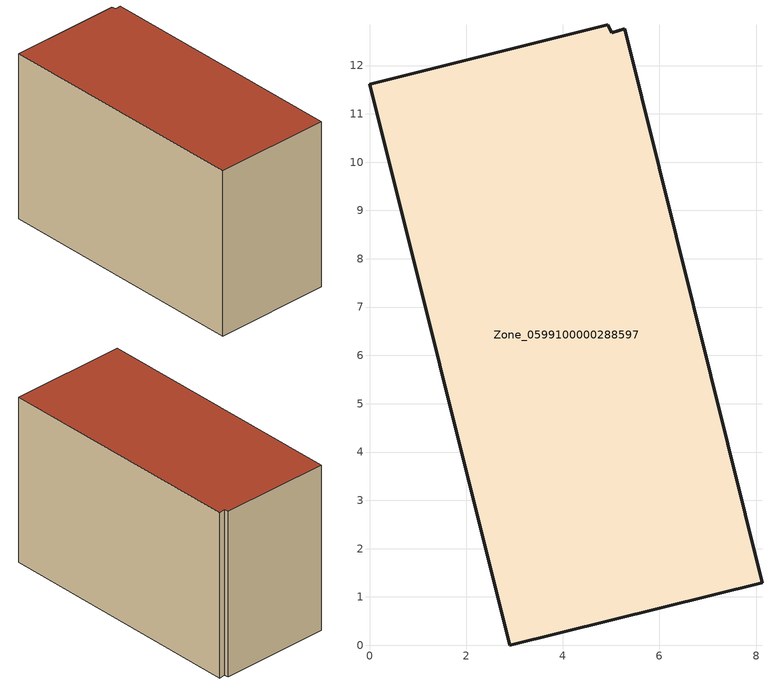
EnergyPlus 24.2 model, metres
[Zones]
Zone_0599100000288597
 floor ground (C_G): 5.01,12.67 5.28,12.76 8.12,1.3 2.9,0 0,11.61 4.93,12.84 z0
 wall outside (C_F): 2.9,0 8.12,1.3 5.28,12.76 5.01,12.67 4.93,12.84 0,11.61 2.9,0 z0:7.83
 roof outside (C_R): 5.28,12.76 5.01,12.67 4.93,12.84 0,11.61 2.9,0 8.12,1.3 z7.83
[BUILDING]
Pand.0599100000288597: North Axis=0; Terrain=City; Loads Convergence Tolerance Value=0.04; Temperature Convergence Tolerance Value=0.4; Solar Distribution=FullExterior; Maximum Number of Warmup Days=25; Minimum Number of Warmup Days=1
[Site:Location]
Rotterdam.The.Hague.AP_ZH_NLD Design_Conditions: Latitude=51.96; Longitude=4.45; Time Zone=1; Elevation=-4.5
[SITE:GROUNDTEMPERATURE:BUILDINGSURFACE]
18, 18, 18, 18, 18, 18, 18, 18, 18, 18, 18, 18
[MATERIAL] Thermal Absorptance=0.9; Solar Absorptance=0.7; Visible Absorptance=0.7
Name | Roughness | Thickness | Conductivity | Density | Specific Heat
G.TC.1975-1991 | MediumSmooth | 0.15 | 0.288461 | 540 | 1210
F.TC.1975-1991 | Rough | 0.3 | 0.230769 | 1920 | 840
R.TC.1975-1991 | MediumRough | 0.2 | 0.153846 | 1500 | 1000
[CONSTRUCTION]
C_G: G.TC.1975-1991
C_F: F.TC.1975-1991
C_R: R.TC.1975-1991
[ZONE]
Zone_0599100000288597: Type=1; Multiplier=1; Ceiling Height=Autocalculate; Volume=Autocalculate; Floor Area=autocalculate; Part of Total Floor Area=Yes
[ZONEINFILTRATION:DESIGNFLOWRATE]
Infil_Zone_0599100000288597: Zone or ZoneList or Space or SpaceList=Zone_0599100000288597; Schedule=AlwaysOn; Design Flow Rate Calculation Method=Flow/Area; Flow Rate per Floor Area=0.003; Constant Term Coefficient=1; Temperature Term Coefficient=0; Velocity Term Coefficient=0; Velocity Squared Term Coefficient=0
[HVACTEMPLATE:ZONE:IDEALLOADSAIRSYSTEM]
Zone_0599100000288597: Maximum Heating Supply Air Temperature=50; Minimum Cooling Supply Air Temperature=13; Maximum Heating Supply Air Humidity Ratio=0.0156; Minimum Cooling Supply Air Humidity Ratio=0.0077; Heating Limit=NoLimit; Cooling Limit=NoLimit; Dehumidification Control Type=ConstantSensibleHeatRatio; Cooling Sensible Heat Ratio=0.7; Dehumidification Setpoint=60; Humidification Control Type=None; Humidification Setpoint=30; Outdoor Air Method=None; Outdoor Air Flow Rate per Person=0.00944; Outdoor Air Flow Rate per Zone Floor Area=0; Outdoor Air Flow Rate per Zone=0; Demand Controlled Ventilation Type=None; Outdoor Air Economizer Type=NoEconomizer; Heat Recovery Type=None; Sensible Heat Recovery Effectiveness=0.7; Latent Heat Recovery Effectiveness=0.65
[ZONECONTROL:THERMOSTAT]
ThermostatControl_Zone_0599100000288597: Zone or ZoneList=Zone_0599100000288597; Control Type Schedule=DualSetpointControlType; Control 1=Thermostat_Zone_0599100000288597; Temperature Difference Between Cutout And Setpoint=0
[THERMOSTATSETPOINT:DUALSETPOINT]
Thermostat_Zone_0599100000288597: Heating Setpoint Temperature Schedule=HeatingSetpoint_Zone_0599100000288597; Cooling Setpoint Temperature Schedule=CoolingSetpoint_Zone_0599100000288597
[SCHEDULE:COMPACT]
HeatingSetpoint_Zone_0599100000288597: Through: 12/31, For: AllDays, Until: 24:00, 21
CoolingSetpoint_Zone_0599100000288597: Through: 12/31, For: AllDays, Until: 24:00, 24
DualSetpointControlType: Through: 12/31, For: AllDays, Until: 24:00, 4
AlwaysOn: Through: 12/31, For: AllDays, Until: 24:00, 1
